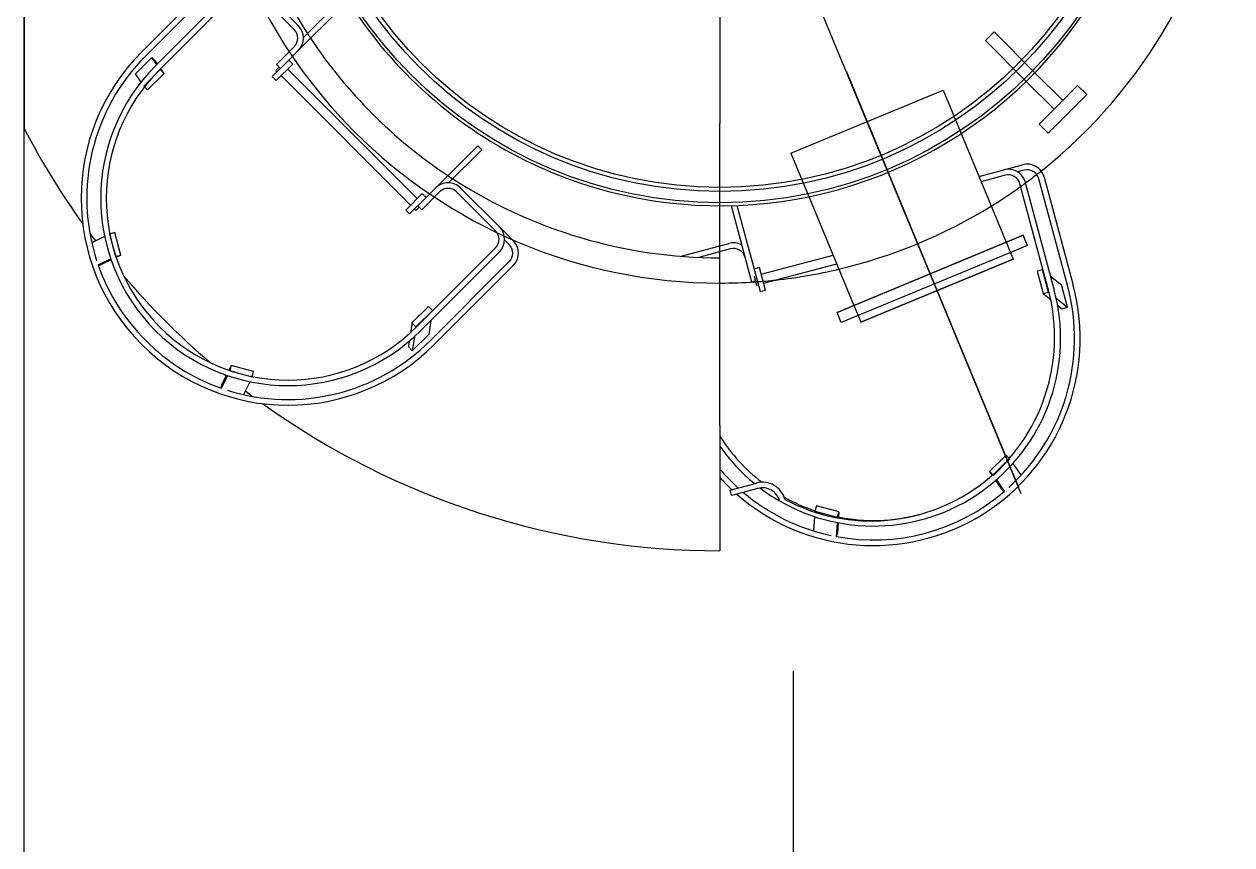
# Model space of a CAD drawing. Header units: inches. Extents: x 295136 to 296247, y 2627183 to 2627409.
# Drawn here: x 295225.903 to 295229.201, y 2627266.587 to 2627268.828 of the extents above; entities that cross this region are included whole.
import ezdxf

# ---------------------------------------------------------------- set-up
doc = ezdxf.new("R2010")
doc.units = ezdxf.units.IN
doc.header["$MEASUREMENT"] = 0
for name, color, linetype in [('EQUIPMENT LAYOUT-EMBED 1_DWG$0$Default', 7, 'Continuous'), ('EQUIPMENT LAYOUT-EMBED 1_DWG$0$DwgTemplate', 7, 'Continuous'), ('Layout', 6, 'Continuous')]:
    doc.layers.add(name, color=color, linetype=linetype)

# ---------------------------------------------------------------- blocks, each defined once
blk = doc.blocks.new('A$C55974CAD')
at = {"layer": 'EQUIPMENT LAYOUT-EMBED 1_DWG$0$Default', "color": 7, "lineweight": 25}
for p, q in [((38.0514, 19.775), (37.9397, 19.6633)), ((38.0514, 19.775), (38.0632, 19.7632)), ((38.0632, 19.7632), (38.075, 19.7514)), ((38.075, 19.7514), (37.9634, 19.6397)), ((37.9397, 19.6633), (37.8639, 19.5875)), ((37.823, 19.6285), (37.7983, 19.6038)), ((37.823, 19.6285), (37.8758, 19.5757)), ((37.9634, 19.6397), (37.8876, 19.5639)), ((37.7983, 19.6038), (37.8511, 19.551)), ((37.8758, 19.5757), (37.9285, 19.523)), ((37.8511, 19.551), (37.9038, 19.4983)), ((37.9285, 19.523), (37.9038, 19.4983))]:
    blk.add_line(p, q, dxfattribs=at)
at = {"layer": 'EQUIPMENT LAYOUT-EMBED 1_DWG$0$DwgTemplate', "color": 7, "lineweight": 25}
for p, q in [((0, 22.4), (61, 22.4)), ((37.7438, 20.306), (37.6249, 20.2568)), ((37.7438, 20.306), (37.916, 19.8903)), ((37.7438, 20.306), (37.916, 19.8903)), ((37.3281, 20.1338), (37.3004, 20.1223)), ((37.916, 19.8903), (37.7971, 19.841)), ((38.0514, 19.775), (37.9397, 19.6633)), ((38.0514, 19.775), (38.0632, 19.7632)), ((38.0632, 19.7632), (38.075, 19.7514)), ((38.075, 19.7514), (37.9634, 19.6397)), ((37.5003, 19.7181), (37.4726, 19.7066))]:
    blk.add_line(p, q, dxfattribs=at)
at = {"layer": 'EQUIPMENT LAYOUT-EMBED 1_DWG$0$DwgTemplate', "color": 5, "lineweight": 25}
for p, q in [((39.789, 22.4), (37.811, 22.4)), ((37, 20.5), (36.9128, 20.5)), ((37.6249, 20.2568), (37.3281, 20.1338)), ((37.2812, 20.1685), (37.3089, 20.18)), ((37.4917, 19.6604), (37.2812, 20.1685)), ((37.4917, 19.6604), (37.2812, 20.1685)), ((37.3089, 20.18), (37.5194, 19.6719)), ((37.5194, 19.6719), (37.3089, 20.18)), ((37.3004, 20.1223), (37.2819, 20.1147)), ((37.4541, 19.6989), (37.2819, 20.1147)), ((37.2819, 20.1147), (37.4541, 19.6989)), ((37.7971, 19.841), (37.5003, 19.7181)), ((37.4726, 19.7066), (37.4541, 19.6989)), ((37.4917, 19.6604), (37.5194, 19.6719)), ((37.9397, 19.6633), (37.8639, 19.5875)), ((37.823, 19.6285), (37.7983, 19.6038)), ((37.823, 19.6285), (37.8758, 19.5757)), ((37.9634, 19.6397), (37.8876, 19.5639)), ((37.7983, 19.6038), (37.8511, 19.551)), ((37.8758, 19.5757), (37.9285, 19.523)), ((37.8511, 19.551), (37.9038, 19.4983)), ((37.9285, 19.523), (37.9038, 19.4983))]:
    blk.add_line(p, q, dxfattribs=at)
at = {"layer": 'EQUIPMENT LAYOUT-EMBED 1_DWG$0$DwgTemplate', "color": 54, "lineweight": 25}
for p, q in [((37.437, 22.1976), (37.4394, 22.1888)), ((37.455, 22.1635), (37.4377, 22.1987)), ((37.5163, 22.1803), (37.499, 22.2155)), ((37.4523, 22.1626), (37.4394, 22.1888)), ((37.5228, 22.1671), (37.4614, 22.1507)), ((37.5267, 22.1524), (37.5228, 22.1671)), ((37.4654, 22.136), (37.4591, 22.1488)), ((37.4614, 22.1507), (37.4654, 22.1359)), ((37.4617, 22.1497), (37.4632, 22.1441)), ((37.4654, 22.1359), (37.5267, 22.1524)), ((37.4654, 22.1358), (37.4917, 22.143)), ((37.4654, 22.1358), (37.4654, 22.1359)), ((37.4654, 22.1359), (37.4654, 22.1358)), ((37.5267, 22.1526), (37.5249, 22.1589)), ((37.5266, 22.1526), (37.5267, 22.1526)), ((37.927, 22.0736), (37.9162, 22.0628)), ((37.9719, 22.0287), (37.927, 22.0736)), ((37.9377, 22.0809), (37.9599, 22.096)), ((38.0048, 22.051), (37.9599, 22.096)), ((38.2248, 21.8526), (38.0093, 22.0681)), ((38.02, 22.0789), (38.2356, 21.8634)), ((37.9162, 22.0628), (37.9611, 22.0179)), ((37.9823, 22.0412), (38.1979, 21.8256)), ((37.9855, 22.038), (38.0048, 22.051)), ((37.9876, 22.0359), (37.994, 22.0403)), ((37.994, 22.0403), (38.0048, 22.051)), ((37.9528, 22.0263), (37.9611, 22.0179)), ((37.9611, 22.0179), (37.9719, 22.0287)), ((37.9611, 22.0179), (37.9748, 22.0272)), ((37.9611, 22.0179), (37.9611, 22.0179)), ((38.1871, 21.8149), (37.9716, 22.0304)), ((37.9719, 22.0287), (37.9727, 22.0293)), ((37.1364, 21.8448), (37.101, 21.8622)), ((37.1109, 21.8607), (37.1024, 21.8629)), ((37.1374, 21.8477), (37.1109, 21.8607)), ((37.1493, 21.8385), (37.1329, 21.7772)), ((37.1476, 21.7733), (37.164, 21.8346)), ((37.164, 21.8346), (37.1493, 21.8385)), ((37.1639, 21.8347), (37.1512, 21.8409)), ((37.1639, 21.8347), (37.1574, 21.8364)), ((37.1639, 21.8346), (37.1639, 21.8347)), ((37.1197, 21.7837), (37.0845, 21.801)), ((37.1329, 21.7772), (37.1476, 21.7733)), ((37.1339, 21.7769), (37.1395, 21.7754)), ((37.1476, 21.7733), (37.1477, 21.7733)), ((37.1477, 21.7733), (37.1541, 21.7975)), ((38.0811, 21.6622), (38.1871, 21.7682)), ((38.1979, 21.7574), (38.0919, 21.6514)), ((37.9527, 21.7224), (37.9419, 21.7116)), ((37.9419, 21.7116), (37.9868, 21.6667)), ((37.9976, 21.6775), (37.9527, 21.7224)), ((37.9698, 21.7125), (37.9662, 21.7089)), ((37.9787, 21.7035), (37.9698, 21.7125)), ((37.9751, 21.6999), (37.9859, 21.7107)), ((37.9859, 21.7107), (38.0344, 21.6622)), ((37.9554, 21.6981), (37.6018, 21.3446)), ((37.9734, 21.6802), (37.6198, 21.3266)), ((37.9868, 21.6667), (37.9976, 21.6775)), ((38.0236, 21.6514), (37.9976, 21.6775)), ((38.139, 21.5361), (38.0236, 21.6514)), ((38.1498, 21.5468), (38.0593, 21.6373)), ((37.2148, 21.3508), (37.2041, 21.34)), ((37.2041, 21.34), (37.2489, 21.2952)), ((37.2431, 21.334), (37.2041, 21.34)), ((37.2304, 21.3484), (37.2148, 21.3508)), ((37.28, 21.3408), (37.2539, 21.3448)), ((37.28, 21.3409), (37.2692, 21.3301)), ((37.3249, 21.296), (37.28, 21.3409)), ((37.5884, 21.358), (37.5776, 21.3473)), ((37.5776, 21.3473), (37.6225, 21.3024)), ((37.6333, 21.3131), (37.5884, 21.358)), ((37.4743, 21.1021), (37.2588, 21.3176)), ((37.2693, 21.33), (37.2677, 21.3302)), ((37.2692, 21.3301), (37.3141, 21.2852)), ((37.2696, 21.3284), (37.4851, 21.1129)), ((37.5911, 21.3338), (37.5875, 21.3302)), ((37.5965, 21.3212), (37.5875, 21.3302)), ((37.5893, 21.314), (37.6, 21.3248)), ((37.6378, 21.2656), (37.5893, 21.314)), ((37.6225, 21.3024), (37.6333, 21.3131)), ((37.4366, 21.0644), (37.2211, 21.2799)), ((37.2319, 21.2907), (37.4474, 21.0752)), ((37.287, 21.2894), (37.2489, 21.2952)), ((37.3141, 21.2853), (37.3125, 21.2855)), ((37.3141, 21.2852), (37.3249, 21.296)), ((37.6225, 21.3024), (37.6485, 21.2763)), ((37.7639, 21.1609), (37.6485, 21.2763)), ((37.7531, 21.1502), (37.6626, 21.2407)), ((37.5318, 21.1129), (37.6378, 21.2189)), ((37.6485, 21.2081), (37.5426, 21.1021)), ((37.7639, 21.1609), (37.7531, 21.1502)), ((37.4941, 21.0752), (37.5069, 21.088)), ((37.5426, 21.1021), (37.5049, 21.0644)), ((37.4622, 20.6056), (37.497, 20.4754)), ((37.4823, 20.4715), (37.4592, 20.5576)), ((36.9128, 20.5), (36.658, 20.5)), ((36.8088, 20.4685), (36.8235, 20.4724)), ((36.8282, 20.3961), (36.8088, 20.4685)), ((36.8235, 20.4724), (36.8429, 20.4001)), ((37.6004, 20.4689), (37.3927, 20.4133)), ((37.6009, 20.4533), (37.4273, 20.4068)), ((37.4273, 20.4068), (37.366, 20.3903)), ((37.366, 20.3903), (37.37, 20.3756)), ((37.37, 20.3756), (37.4313, 20.392)), ((37.404, 20.4058), (37.3831, 20.4002)), ((37.3831, 20.4002), (37.3844, 20.3953)), ((37.3927, 20.4133), (37.3954, 20.4035)), ((37.4074, 20.4067), (37.404, 20.4058)), ((37.4129, 20.3871), (37.4655, 20.1907)), ((37.4313, 20.392), (37.4273, 20.4068)), ((37.3884, 20.3805), (37.4418, 20.1809)), ((36.7512, 20.2413), (36.7121, 20.244)), ((36.7659, 20.2404), (36.7495, 20.179)), ((36.7642, 20.1751), (36.7806, 20.2364)), ((36.7806, 20.2364), (36.7659, 20.2404)), ((36.7804, 20.2365), (36.7741, 20.2382)), ((36.7804, 20.2365), (36.7804, 20.2365)), ((36.7644, 20.1751), (36.7712, 20.2014)), ((36.7351, 20.1799), (36.696, 20.1825)), ((36.6966, 20.1813), (36.7055, 20.179)), ((36.7346, 20.1771), (36.7055, 20.179)), ((36.7495, 20.179), (36.7642, 20.1751)), ((36.7642, 20.1751), (36.7499, 20.176)), ((36.7504, 20.1787), (36.756, 20.1773)), ((36.7644, 20.1751), (36.7642, 20.1751)), ((36.7642, 20.1751), (36.7644, 20.1751)), ((37.68, 19.7925), (37.6981, 19.725)), ((36.8745, 19.7634), (36.8637, 19.7527)), ((36.8744, 19.7634), (36.8639, 19.7564)), ((36.8744, 19.7634), (36.8696, 19.7586)), ((36.8744, 19.7633), (36.8744, 19.7634)), ((36.9194, 19.7185), (36.8745, 19.7634)), ((37.6834, 19.7211), (37.6658, 19.7866)), ((36.8518, 19.7446), (36.819, 19.7226)), ((36.8253, 19.7305), (36.8191, 19.7242)), ((36.8498, 19.7469), (36.8253, 19.7305)), ((36.8637, 19.7527), (36.9086, 19.7078)), ((36.9194, 19.7186), (36.9017, 19.7363)), ((37.6981, 19.725), (37.7119, 19.6735)), ((36.8964, 19.6996), (36.8638, 19.6777)), ((36.9086, 19.7078), (36.9194, 19.7185)), ((36.9106, 19.7098), (36.9135, 19.7126)), ((36.9194, 19.7186), (36.9194, 19.7186)), ((37.3656, 19.6017), (37.66, 19.6806)), ((37.664, 19.6659), (37.3696, 19.587)), ((37.6972, 19.6696), (37.6925, 19.6871)), ((37.4214, 19.6334), (37.3601, 19.617)), ((37.3794, 19.5502), (37.6738, 19.6291)), ((37.4253, 19.6187), (37.4214, 19.6334)), ((37.3601, 19.6169), (37.3438, 19.5966)), ((37.3601, 19.617), (37.364, 19.6023)), ((37.3641, 19.6023), (37.3631, 19.6011)), ((37.364, 19.6023), (37.4253, 19.6187)), ((37.6778, 19.6144), (37.3834, 19.5355)), ((37.4082, 19.5974), (37.384, 19.5672)), ((37.4253, 19.6187), (37.4243, 19.6175)), ((37.3287, 19.5779), (37.3189, 19.5655)), ((37.3189, 19.5655), (37.3229, 19.5508)), ((37.3475, 19.5816), (37.3229, 19.5508)), ((37.3229, 19.5508), (37.384, 19.5672))]:
    blk.add_line(p, q, dxfattribs=at)
at = {"layer": 'EQUIPMENT LAYOUT-EMBED 1_DWG$0$DwgTemplate', "color": 1, "lineweight": 25}
for p, q in [((37, 20.5), (37.825, 20.5)), ((38.116, 20.5), (37.825, 20.5)), ((37.368, 19.9068), (38.3842, 20.3278)), ((36.3301, 20.3), (35.7301, 20.3)), ((37.9685, 20.1556), (37.368, 19.9068)), ((36.8137, 19.6772), (37.368, 19.9068)), ((37.368, 19.9068), (36.8321, 19.6849))]:
    blk.add_line(p, q, dxfattribs=at)
at = {"layer": 'EQUIPMENT LAYOUT-EMBED 1_DWG$0$DwgTemplate', "color": 7, "lineweight": 25}
for radius in [1.192, 1.192, 1.161, 1.15]:
    blk.add_circle((38.8, 20.5), radius, dxfattribs=at)
at = {"layer": 'EQUIPMENT LAYOUT-EMBED 1_DWG$0$DwgTemplate', "color": 54, "lineweight": 25}
for centre, radius, start, end in [((38.8, 20.5), 2.142, 117.4987, 125.6727), ((37.6206, 21.6794), 0.565, 45, 225), ((37.6206, 21.6794), 0.5497, 45, 107.9757), ((37.6206, 21.6794), 0.5497, 109.4014, 160.6053), ((38.8, 20.5), 2.142, 126.5544, 127.2338), ((37.6206, 21.6794), 0.5116, 45, 225), ((37.6206, 21.6794), 0.4964, 45, 225), ((38.8, 20.5), 2.142, 129.0175, 129.1628), ((38.8, 20.5), 2.142, 130.5348, 139.4652), ((37.6206, 21.6794), 0.5497, 162.361, 225), ((38.8, 20.5), 2.142, 140.8372, 140.9821), ((38.8, 20.5), 2.142, 142.7666, 143.4456), ((38.8, 20.5), 2.142, 144.3273, 180), ((38.0578, 21.6856), 0.0483, 225, 315), ((38.0578, 21.6856), 0.033, 225, 315), ((37.6144, 21.2422), 0.0483, 315, 45), ((37.6144, 21.2422), 0.033, 315, 45), ((37.5084, 21.1362), 0.033, 225, 315), ((37.4707, 21.0985), 0.033, 225, 315), ((37.5084, 21.1362), 0.0483, 225, 315), ((37.4707, 21.0985), 0.0483, 225, 315), ((38.8, 20.5), 1.2, 151.7894, 335.5472), ((37.2372, 20.0812), 0.565, 132.1643, 136.867), ((37.2372, 20.0812), 0.5497, 130.3794, 137.8598), ((37.2372, 20.0812), 0.5116, 125.065, 140.6612), ((37.2372, 20.0812), 0.4964, 122.4745, 142.1774), ((37.2372, 20.0812), 0.565, 138.7055, 285), ((37.4504, 20.4629), 0.033, 285, 15), ((37.4504, 20.4629), 0.0483, 331.8264, 15), ((37.2372, 20.0812), 0.5497, 139.7717, 167.9757), ((36.7816, 20.3836), 0.0483, 285, 15), ((37.2372, 20.0812), 0.5116, 142.844, 150), ((36.7816, 20.3836), 0.0635, 285, 15), ((37.2372, 20.0812), 0.5116, 150, 285), ((37.2405, 20.087), 0.5011, 151.9999, 284.4573), ((37.2372, 20.0812), 0.4964, 150.6666, 161.3327), ((37.2372, 20.0812), 0.5497, 169.4014, 220.6053), ((37.2372, 20.0812), 0.4964, 168.6673, 195), ((37.6515, 19.7125), 0.0483, 285, 15), ((37.2372, 20.0812), 0.5497, 222.361, 285), ((37.6515, 19.7125), 0.033, 285, 15), ((37.6653, 19.661), 0.033, 285, 15), ((37.6653, 19.661), 0.0483, 285, 15)]:
    blk.add_arc(centre, radius, start, end, dxfattribs=at)
at = {"layer": 'EQUIPMENT LAYOUT-EMBED 1_DWG$0$DwgTemplate', "color": 7, "lineweight": 25}
for radius, start, end in [(1.411, 0, 180), (1.411, 0, 180), (1.342, 122.9362, 123.6007), (1.342, 146.3993, 147.0638), (1.411, 183.955, 186.2159), (1.411, 183.955, 186.2159), (1.411, 193.3244, 211.6756), (1.411, 193.3244, 211.6756), (1.411, 215.597, 216.2596), (1.411, 215.597, 216.2596), (1.411, 217.8192, 218.438), (1.411, 217.8192, 218.438)]:
    blk.add_arc((38.8, 20.5), radius, start, end, dxfattribs=at)
at = {"layer": 'EQUIPMENT LAYOUT-EMBED 1_DWG$0$DwgTemplate', "color": 5, "lineweight": 25}
for radius, start, end in [(1.342, 100.9102, 122.9362), (1.342, 123.6007, 146.3993), (1.2, 118.9743, 151.7894), (1.342, 147.0638, 180), (1.411, 180, 183.955), (1.411, 180, 183.955), (1.411, 186.2159, 193.3244), (1.411, 186.2159, 193.3244), (1.411, 211.6756, 215.597), (1.411, 211.6756, 215.597), (1.411, 216.2596, 217.8192), (1.411, 216.2596, 217.8192), (1.411, 218.438, 262.2408), (1.411, 218.438, 262.2408)]:
    blk.add_arc((38.8, 20.5), radius, start, end, dxfattribs=at)

msp = doc.modelspace()

# ---------------------------------------------------------------- block references
at = {"layer": 'Layout', "rotation": 90}
msp.add_blockref('A$C55974CAD', (295248.3027, 2627230.7321), dxfattribs=at)

doc.saveas('drawing.dxf')
